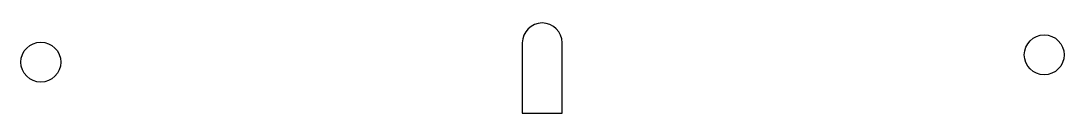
# Model space of a CAD drawing. Header units: millimetres. Extents: x 28 to 193, y -223 to -54.
# Drawn here: x 35.4 to 184.6, y -223.1 to -210.2 of the extents above.
import ezdxf

# ---------------------------------------------------------------- set-up
doc = ezdxf.new("R2010")
doc.units = ezdxf.units.MM

msp = doc.modelspace()

# ---------------------------------------------------------------- linework, layer by layer
at = {"linetype": 'CONTINUOUS'}
for p, q in [((107.15, -213.06), (107.15, -223.06)), ((112.85, -223.06), (112.85, -213.06)), ((107.15, -223.06), (112.85, -223.06))]:
    msp.add_line(p, q, dxfattribs=at)
for centre in [(38.3, -215.8), (181.79, -214.76)]:
    msp.add_circle(centre, 2.85, dxfattribs=at)
msp.add_arc((110, -213.06), 2.85, 0, 180, dxfattribs=at)

doc.saveas('drawing.dxf')
